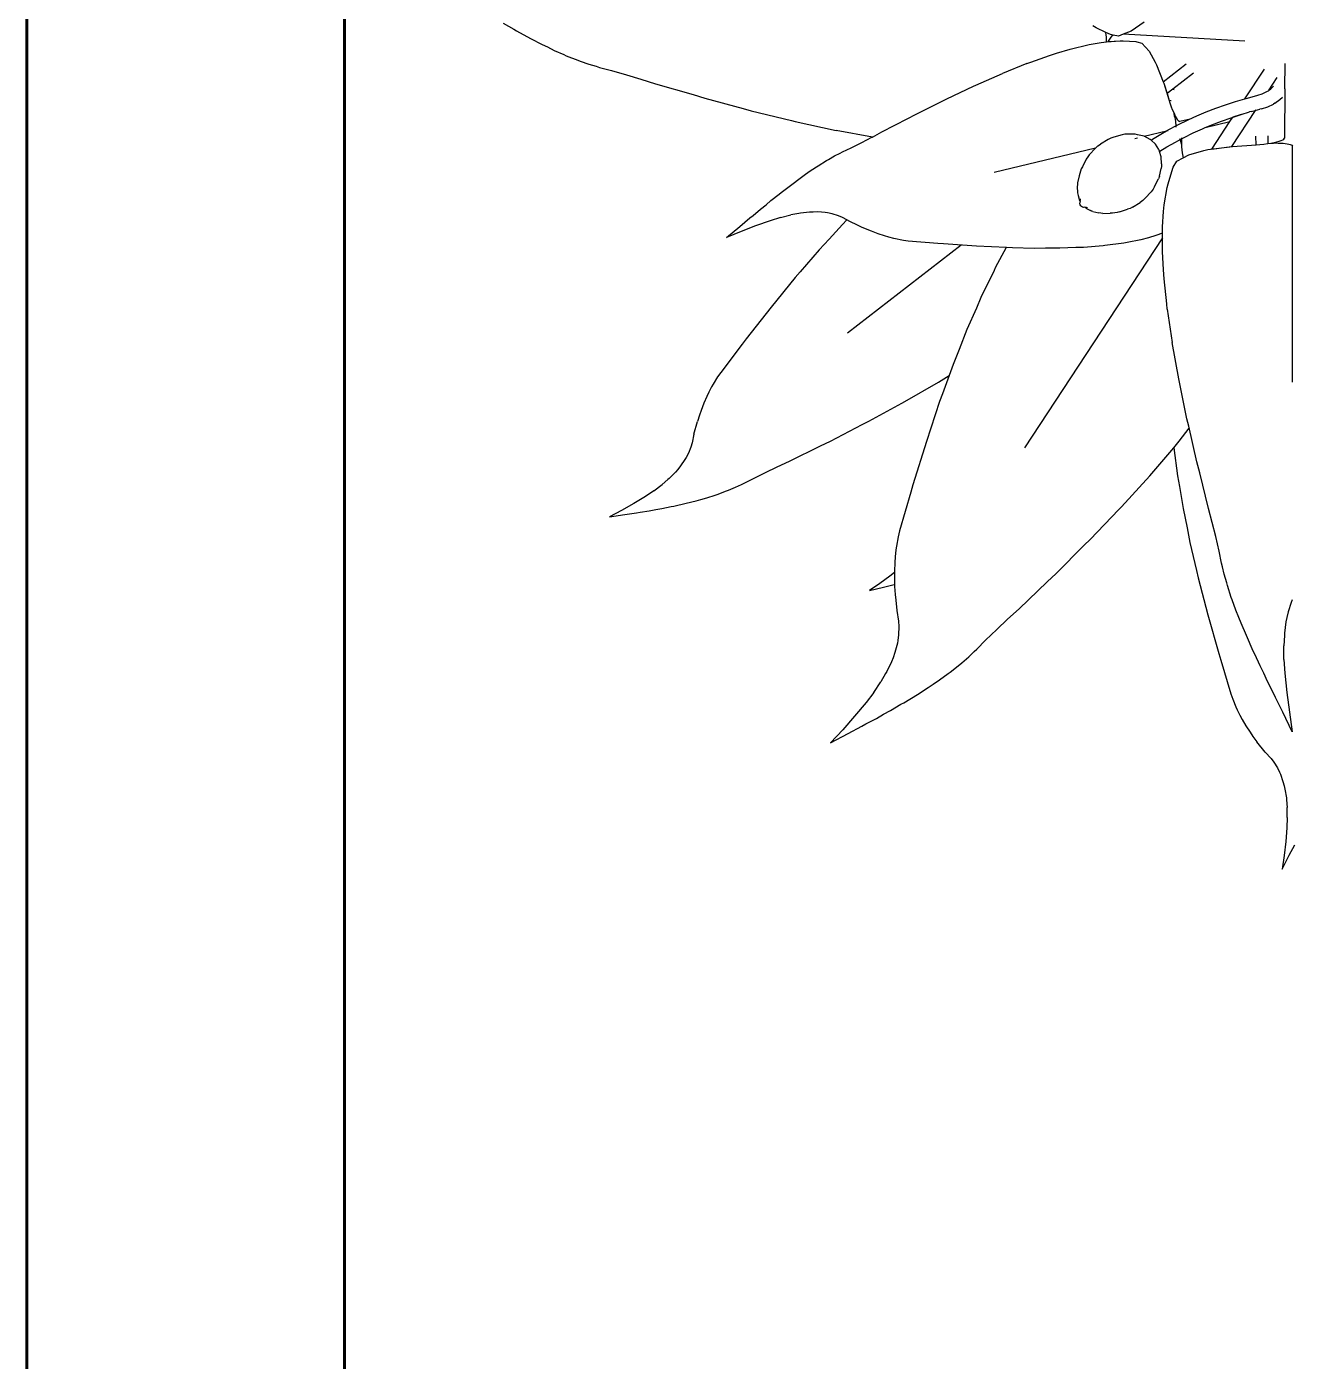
# Model space of a CAD drawing. Header units: metres. Extents: x 244.4 to 340.3, y -4.1 to 64.3.
# Drawn here: x 244.401 to 244.998, y 35.19 to 35.82 of the extents above; entities that cross this region are included whole.
import ezdxf

# ---------------------------------------------------------------- set-up
doc = ezdxf.new("R2010")
doc.units = ezdxf.units.M
doc.layers.add('A-WALL', color=6, linetype='Continuous', lineweight=60)
doc.layers.add('Edges', color=7, linetype='Continuous')

msp = doc.modelspace()

# ---------------------------------------------------------------- linework, layer by layer
at = {"layer": 'A-WALL'}
for p, q in [((244.40089, 31.3523), (244.40089, 64.279)), ((244.55089, 31.3523), (244.55089, 40.38724))]:
    msp.add_line(p, q, dxfattribs=at)
at = {"layer": 'Edges'}
for p, q in [((244.62576, 35.82164), (244.63079, 35.81884)), ((244.63079, 35.81884), (244.63212, 35.81801)), ((244.63212, 35.81801), (244.63879, 35.81441)), ((244.90576, 35.8195), (244.90424, 35.82043)), ((244.91033, 35.81731), (244.90576, 35.8195)), ((244.91038, 35.81708), (244.91033, 35.81731)), ((244.9126, 35.81623), (244.91033, 35.81731)), ((244.91051, 35.81606), (244.91038, 35.81708)), ((244.91847, 35.81639), (244.91638, 35.81556)), ((244.92232, 35.81792), (244.91847, 35.81639)), ((244.976, 35.8131), (244.91847, 35.81639)), ((244.92852, 35.82206), (244.92232, 35.81792)), ((244.63879, 35.81441), (244.64417, 35.81157)), ((244.64417, 35.81157), (244.64671, 35.81041)), ((244.64671, 35.81041), (244.64995, 35.80878)), ((244.89355, 35.80942), (244.9025, 35.81155)), ((244.9025, 35.81155), (244.90813, 35.81248)), ((244.90813, 35.81248), (244.9106, 35.81285)), ((244.9106, 35.81498), (244.91051, 35.81606)), ((244.91062, 35.81384), (244.9106, 35.81498)), ((244.9106, 35.81285), (244.91062, 35.81384)), ((244.9106, 35.81285), (244.91063, 35.81286)), ((244.91063, 35.81286), (244.91707, 35.8133)), ((244.9115, 35.81292), (244.91707, 35.8133)), ((244.9115, 35.81292), (244.91157, 35.81307)), ((244.91157, 35.81307), (244.91221, 35.81416)), ((244.91221, 35.81416), (244.91288, 35.81506)), ((244.91314, 35.81609), (244.9126, 35.81623)), ((244.91288, 35.81506), (244.91355, 35.81577)), ((244.91385, 35.81598), (244.91314, 35.81609)), ((244.91355, 35.81577), (244.91385, 35.81598)), ((244.91638, 35.81556), (244.91385, 35.81598)), ((244.91707, 35.8133), (244.9185, 35.81331)), ((244.9185, 35.81331), (244.92452, 35.81298)), ((244.92452, 35.81298), (244.92495, 35.81289)), ((244.92495, 35.81289), (244.92742, 35.81212)), ((244.92742, 35.81212), (244.93076, 35.80837)), ((244.64995, 35.80878), (244.65452, 35.80681)), ((244.65452, 35.80681), (244.65561, 35.80629)), ((244.65561, 35.80629), (244.66104, 35.80412)), ((244.66104, 35.80412), (244.66219, 35.80374)), ((244.66219, 35.80374), (244.66624, 35.80228)), ((244.87497, 35.80326), (244.88378, 35.80644)), ((244.88378, 35.80644), (244.88706, 35.80743)), ((244.88706, 35.80743), (244.89355, 35.80942)), ((244.93076, 35.80837), (244.93367, 35.80326)), ((244.66624, 35.80228), (244.66969, 35.80128)), ((244.66969, 35.80128), (244.67132, 35.80077)), ((244.67132, 35.80077), (244.677, 35.79928)), ((244.677, 35.79928), (244.68405, 35.7973)), ((244.84893, 35.79238), (244.86157, 35.79795)), ((244.87313, 35.80262), (244.86157, 35.79795)), ((244.87313, 35.80262), (244.87497, 35.80326)), ((244.93367, 35.80326), (244.93432, 35.80196)), ((244.93432, 35.80196), (244.93739, 35.79399)), ((244.93739, 35.79399), (244.94833, 35.80245)), ((244.95175, 35.79803), (244.94198, 35.79047)), ((244.97605, 35.78596), (244.98522, 35.79991)), ((244.99481, 35.80266), (244.99477, 35.79077)), ((244.68405, 35.7973), (244.69082, 35.79526)), ((244.69082, 35.79526), (244.69773, 35.79303)), ((244.69773, 35.79303), (244.71548, 35.78793)), ((244.83526, 35.78592), (244.8478, 35.79182)), ((244.8478, 35.79182), (244.84893, 35.79238)), ((244.93739, 35.79399), (244.93766, 35.7933)), ((244.93766, 35.7933), (244.93924, 35.78835)), ((244.93766, 35.7933), (244.94076, 35.78359)), ((244.99114, 35.79602), (244.98696, 35.78965)), ((244.98827, 35.79067), (244.98956, 35.7919)), ((244.71548, 35.78793), (244.72103, 35.78625)), ((244.72103, 35.78625), (244.73919, 35.78139)), ((244.83278, 35.78463), (244.83526, 35.78592)), ((244.94198, 35.79047), (244.93924, 35.78835)), ((244.93924, 35.78835), (244.94027, 35.78514)), ((244.94113, 35.78492), (244.94027, 35.78514)), ((244.94198, 35.79047), (244.94254, 35.79033)), ((244.97155, 35.78465), (244.97605, 35.78596)), ((244.97605, 35.78596), (244.97717, 35.78629)), ((244.97717, 35.78629), (244.98206, 35.78757)), ((244.98206, 35.78757), (244.98411, 35.78825)), ((244.98411, 35.78825), (244.98669, 35.78951)), ((244.98692, 35.78958), (244.98681, 35.78941)), ((244.98709, 35.78985), (244.98827, 35.79067)), ((244.99016, 35.78388), (244.99252, 35.78552)), ((244.99252, 35.78552), (244.9938, 35.78675)), ((244.9948, 35.79067), (244.99477, 35.79077)), ((244.9948, 35.79067), (244.99478, 35.76747)), ((244.73919, 35.78139), (244.74298, 35.78031)), ((244.74298, 35.78031), (244.76189, 35.77569)), ((244.81682, 35.77658), (244.82053, 35.77858)), ((244.82053, 35.77858), (244.83278, 35.78463)), ((244.94076, 35.78359), (244.94125, 35.78219)), ((244.94125, 35.78219), (244.94173, 35.78089)), ((244.94173, 35.78089), (244.94222, 35.7797)), ((244.94222, 35.7797), (244.9427, 35.77862)), ((244.94222, 35.7797), (244.94246, 35.77882)), ((244.94246, 35.77882), (244.94268, 35.77792)), ((244.9427, 35.77862), (244.94316, 35.77768)), ((244.95324, 35.77787), (244.95768, 35.77974)), ((244.95768, 35.77974), (244.96221, 35.78149)), ((244.96221, 35.78149), (244.96684, 35.78313)), ((244.96684, 35.78313), (244.97155, 35.78465)), ((244.9695, 35.77701), (244.97421, 35.77852)), ((244.98089, 35.7804), (244.96973, 35.76339)), ((244.97421, 35.77852), (244.97035, 35.77728)), ((244.97421, 35.77852), (244.97819, 35.77969)), ((244.979, 35.77992), (244.97819, 35.77969)), ((244.979, 35.77992), (244.98089, 35.7804)), ((244.98089, 35.7804), (244.98308, 35.78097)), ((244.98112, 35.78074), (244.98089, 35.7804)), ((244.98389, 35.78121), (244.98308, 35.78097)), ((244.98389, 35.78121), (244.9868, 35.78214)), ((244.9868, 35.78214), (244.98944, 35.78343)), ((244.99016, 35.78388), (244.98944, 35.78343)), ((244.76189, 35.77569), (244.76365, 35.77523)), ((244.76365, 35.77523), (244.78308, 35.771)), ((244.80465, 35.77034), (244.81682, 35.77658)), ((244.94046, 35.77159), (244.9434, 35.77318)), ((244.94268, 35.77792), (244.94288, 35.77703)), ((244.94288, 35.77703), (244.94306, 35.77615)), ((244.94306, 35.77615), (244.94319, 35.77531)), ((244.94316, 35.77768), (244.94361, 35.77687)), ((244.94319, 35.77531), (244.9433, 35.77452)), ((244.9433, 35.77452), (244.94337, 35.77381)), ((244.94337, 35.77381), (244.9434, 35.77318)), ((244.94339, 35.77265), (244.94337, 35.77251)), ((244.9434, 35.77295), (244.94339, 35.77265)), ((244.9434, 35.77318), (244.94462, 35.7738)), ((244.9434, 35.77318), (244.9434, 35.77315)), ((244.94361, 35.77687), (244.94404, 35.77621)), ((244.94404, 35.77621), (244.94444, 35.77571)), ((244.94444, 35.77571), (244.94482, 35.77537)), ((244.94462, 35.7738), (244.94888, 35.77589)), ((244.94482, 35.77537), (244.9452, 35.7752)), ((244.94531, 35.77519), (244.9452, 35.7752)), ((244.95022, 35.77637), (244.94531, 35.77519)), ((244.94888, 35.77589), (244.94961, 35.77622)), ((244.94961, 35.77622), (244.95324, 35.77787)), ((244.95594, 35.77177), (244.95718, 35.77229)), ((244.95718, 35.77229), (244.96895, 35.77514)), ((244.95718, 35.77229), (244.96037, 35.77363)), ((244.96037, 35.77363), (244.96489, 35.77538)), ((244.96042, 35.76216), (244.96895, 35.77514)), ((244.96489, 35.77538), (244.9695, 35.77701)), ((244.96895, 35.77514), (244.97035, 35.77728)), ((244.80014, 35.76783), (244.78308, 35.771)), ((244.79523, 35.76525), (244.79995, 35.76773)), ((244.79995, 35.76773), (244.80014, 35.76783)), ((244.80014, 35.76783), (244.80465, 35.77034)), ((244.91141, 35.76675), (244.90782, 35.76453)), ((244.91274, 35.7674), (244.91141, 35.76675)), ((244.91417, 35.76785), (244.91274, 35.7674)), ((244.918, 35.76898), (244.91417, 35.76785)), ((244.91931, 35.76918), (244.918, 35.76898)), ((244.92313, 35.76926), (244.91931, 35.76918)), ((244.92422, 35.76923), (244.92313, 35.76926)), ((244.92412, 35.76717), (244.92534, 35.76747)), ((244.92528, 35.76898), (244.92422, 35.76923)), ((244.92845, 35.76821), (244.92528, 35.76898)), ((244.92845, 35.76821), (244.93904, 35.77078)), ((244.93133, 35.76664), (244.92845, 35.76821)), ((244.93168, 35.76645), (244.93133, 35.76664)), ((244.93173, 35.7664), (244.93168, 35.76645)), ((244.93173, 35.7664), (244.9324, 35.76682)), ((244.9338, 35.76445), (244.93173, 35.7664)), ((244.9324, 35.76682), (244.93638, 35.76926)), ((244.93638, 35.76926), (244.93904, 35.77078)), ((244.93904, 35.77078), (244.94046, 35.77159)), ((244.93904, 35.77078), (244.93973, 35.77094)), ((244.94319, 35.7655), (244.94544, 35.76669)), ((244.94544, 35.76669), (244.94535, 35.767)), ((244.94544, 35.76669), (244.94606, 35.76702)), ((244.9456, 35.76617), (244.94544, 35.76669)), ((244.94584, 35.7653), (244.9456, 35.76617)), ((244.94604, 35.76659), (244.94603, 35.76556)), ((244.94606, 35.76702), (244.94604, 35.76659)), ((244.94606, 35.76702), (244.94735, 35.76771)), ((244.94608, 35.76742), (244.94606, 35.76702)), ((244.94735, 35.76771), (244.9516, 35.7698)), ((244.9516, 35.7698), (244.95594, 35.77177)), ((244.95641, 35.77211), (244.95652, 35.77213)), ((244.9813, 35.76424), (244.98119, 35.76828)), ((244.98677, 35.76844), (244.98687, 35.76479)), ((244.99107, 35.76557), (244.9922, 35.76588)), ((244.9922, 35.76588), (244.99314, 35.76621)), ((244.99314, 35.76621), (244.99388, 35.76656)), ((244.99388, 35.76656), (244.99441, 35.76692)), ((244.99441, 35.76692), (244.99474, 35.76734)), ((244.99478, 35.76747), (244.99474, 35.76734)), ((244.78231, 35.75892), (244.78486, 35.76019)), ((244.78486, 35.76019), (244.78604, 35.76081)), ((244.78604, 35.76081), (244.79019, 35.76276)), ((244.79019, 35.76276), (244.79523, 35.76525)), ((244.90542, 35.76265), (244.85766, 35.75109)), ((244.9054, 35.76263), (244.90252, 35.75952)), ((244.9054, 35.76263), (244.90542, 35.76265)), ((244.90542, 35.76265), (244.90654, 35.76366)), ((244.90654, 35.76366), (244.90782, 35.76453)), ((244.93536, 35.76198), (244.9338, 35.76445)), ((244.93536, 35.76198), (244.93548, 35.76161)), ((244.93566, 35.76105), (244.93548, 35.76161)), ((244.93588, 35.76119), (244.93566, 35.76105)), ((244.93647, 35.75848), (244.93566, 35.76105)), ((244.93588, 35.76119), (244.93913, 35.76318)), ((244.93913, 35.76318), (244.94319, 35.7655)), ((244.94607, 35.76442), (244.94584, 35.7653)), ((244.94603, 35.76556), (244.94607, 35.76442)), ((244.94607, 35.76442), (244.94615, 35.76316)), ((244.94615, 35.76316), (244.94628, 35.76181)), ((244.94628, 35.76181), (244.94645, 35.76038)), ((244.94645, 35.76038), (244.94666, 35.75886)), ((244.94948, 35.75943), (244.95665, 35.76149)), ((244.95665, 35.76149), (244.95845, 35.7619)), ((244.95845, 35.7619), (244.97015, 35.76344)), ((244.96042, 35.76216), (244.96973, 35.76339)), ((244.96973, 35.76339), (244.97015, 35.76344)), ((244.97015, 35.76344), (244.9813, 35.76424)), ((244.9813, 35.76424), (244.98305, 35.76437)), ((244.98305, 35.76437), (244.98492, 35.76455)), ((244.98492, 35.76455), (244.98667, 35.76476)), ((244.98667, 35.76476), (244.98829, 35.76501)), ((244.98687, 35.76479), (244.98829, 35.76501)), ((244.98829, 35.76501), (244.98976, 35.76527)), ((244.98829, 35.76501), (244.98945, 35.76504)), ((244.98945, 35.76504), (244.99062, 35.76505)), ((244.98976, 35.76527), (244.99107, 35.76557)), ((244.99062, 35.76505), (244.99178, 35.76503)), ((244.99178, 35.76503), (244.99292, 35.76498)), ((244.99292, 35.76498), (244.994, 35.7649)), ((244.994, 35.7649), (244.995, 35.76479)), ((244.995, 35.76479), (244.99591, 35.76466)), ((244.99591, 35.76466), (244.99669, 35.76451)), ((244.99669, 35.76451), (244.99734, 35.76435)), ((244.99734, 35.76435), (244.99784, 35.76416)), ((244.99784, 35.76416), (244.99818, 35.76397)), ((244.99818, 35.76397), (244.99835, 35.76377)), ((244.99866, 35.76396), (244.99835, 35.76377)), ((244.99835, 35.76377), (244.99835, 35.65208)), ((244.77032, 35.75153), (244.77371, 35.75373)), ((244.77371, 35.75373), (244.7745, 35.75429)), ((244.7745, 35.75429), (244.7785, 35.75676)), ((244.7785, 35.75676), (244.77935, 35.75722)), ((244.77935, 35.75722), (244.78231, 35.75892)), ((244.89927, 35.75382), (244.89876, 35.7528)), ((244.90114, 35.75742), (244.89927, 35.75382)), ((244.90179, 35.75849), (244.90114, 35.75742)), ((244.90252, 35.75952), (244.90179, 35.75849)), ((244.93662, 35.75522), (244.93647, 35.75848)), ((244.93666, 35.75413), (244.93649, 35.75306)), ((244.93662, 35.75522), (244.93666, 35.75413)), ((244.94192, 35.7531), (244.94216, 35.7536)), ((244.94216, 35.7536), (244.94384, 35.75642)), ((244.94384, 35.75642), (244.9468, 35.75799)), ((244.94666, 35.75886), (244.9468, 35.75799)), ((244.9468, 35.75799), (244.94948, 35.75943)), ((244.76206, 35.7455), (244.76604, 35.7485)), ((244.76604, 35.7485), (244.76795, 35.74979)), ((244.76795, 35.74979), (244.77032, 35.75153)), ((244.89775, 35.74958), (244.89703, 35.74626)), ((244.898, 35.75069), (244.89775, 35.74958)), ((244.89834, 35.75176), (244.898, 35.75069)), ((244.89876, 35.7528), (244.89834, 35.75176)), ((244.93339, 35.74453), (244.93524, 35.74807)), ((244.93568, 35.74933), (244.93524, 35.74807)), ((244.93568, 35.74933), (244.93649, 35.75306)), ((244.93972, 35.74577), (244.94192, 35.7531)), ((244.75227, 35.73789), (244.75608, 35.74084)), ((244.75608, 35.74084), (244.75706, 35.74168)), ((244.75706, 35.74168), (244.76206, 35.7455)), ((244.89691, 35.74535), (244.89689, 35.74443)), ((244.89689, 35.74443), (244.89703, 35.7415)), ((244.89703, 35.74626), (244.89691, 35.74535)), ((244.89703, 35.7415), (244.89709, 35.74085)), ((244.89709, 35.74085), (244.89724, 35.74022)), ((244.92892, 35.73893), (244.93179, 35.74203)), ((244.93268, 35.74322), (244.93179, 35.74203)), ((244.93339, 35.74453), (244.93268, 35.74322)), ((244.93793, 35.73592), (244.9393, 35.744)), ((244.9393, 35.744), (244.93972, 35.74577)), ((244.74734, 35.73387), (244.75, 35.73592)), ((244.75, 35.73592), (244.75227, 35.73789)), ((244.89724, 35.74022), (244.89796, 35.73796)), ((244.89796, 35.73796), (244.8981, 35.73766)), ((244.8982, 35.73739), (244.89807, 35.73674)), ((244.89809, 35.73625), (244.89807, 35.73674)), ((244.89824, 35.73578), (244.89809, 35.73625)), ((244.8981, 35.73766), (244.89822, 35.73746)), ((244.89822, 35.73746), (244.8982, 35.73739)), ((244.89821, 35.73815), (244.89826, 35.73804)), ((244.89822, 35.73746), (244.8983, 35.73784)), ((244.89824, 35.73869), (244.89826, 35.73804)), ((244.89851, 35.73536), (244.89824, 35.73578)), ((244.89826, 35.73804), (244.89825, 35.73792)), ((244.89825, 35.73792), (244.8983, 35.73784)), ((244.89887, 35.73502), (244.89851, 35.73536)), ((244.89931, 35.73478), (244.89887, 35.73502)), ((244.89978, 35.73466), (244.89931, 35.73478)), ((244.90044, 35.73467), (244.89978, 35.73466)), ((244.90109, 35.73461), (244.90044, 35.73467)), ((244.90046, 35.73473), (244.90054, 35.73466)), ((244.90054, 35.73466), (244.90069, 35.73452)), ((244.90096, 35.73432), (244.90069, 35.73452)), ((244.9007, 35.7348), (244.90097, 35.73462)), ((244.90097, 35.73462), (244.90076, 35.7347)), ((244.90173, 35.73446), (244.90109, 35.73461)), ((244.90119, 35.73453), (244.90109, 35.73461)), ((244.92299, 35.73469), (244.92184, 35.73417)), ((244.92299, 35.73469), (244.92659, 35.73692)), ((244.92783, 35.73784), (244.92659, 35.73692)), ((244.92892, 35.73893), (244.92783, 35.73784)), ((244.93765, 35.73271), (244.93793, 35.73592)), ((244.73759, 35.72565), (244.74225, 35.72963)), ((244.74225, 35.72963), (244.74383, 35.73083)), ((244.74383, 35.73083), (244.74734, 35.73387)), ((244.75184, 35.72832), (244.74502, 35.72592)), ((244.7567, 35.72983), (244.75184, 35.72832)), ((244.7567, 35.72983), (244.76164, 35.73107)), ((244.76538, 35.73177), (244.76164, 35.73107)), ((244.76626, 35.73193), (244.76538, 35.73177)), ((244.77045, 35.73238), (244.76626, 35.73193)), ((244.77215, 35.73244), (244.77045, 35.73238)), ((244.77432, 35.73246), (244.77215, 35.73244)), ((244.77792, 35.73219), (244.77432, 35.73246)), ((244.77897, 35.73202), (244.77792, 35.73219)), ((244.78115, 35.73156), (244.77897, 35.73202)), ((244.78413, 35.73062), (244.78115, 35.73156)), ((244.78599, 35.7298), (244.78413, 35.73062)), ((244.78805, 35.7287), (244.78599, 35.7298)), ((244.78805, 35.7287), (244.78603, 35.72663)), ((244.7895, 35.72792), (244.78805, 35.7287)), ((244.90096, 35.73432), (244.90304, 35.73319)), ((244.90363, 35.73292), (244.90304, 35.73319)), ((244.90426, 35.73274), (244.90363, 35.73292)), ((244.90426, 35.73274), (244.90711, 35.73204)), ((244.90801, 35.73189), (244.90711, 35.73204)), ((244.90893, 35.73182), (244.90801, 35.73189)), ((244.90893, 35.73182), (244.91233, 35.7319)), ((244.91346, 35.73193), (244.91233, 35.7319)), ((244.91458, 35.73206), (244.91346, 35.73193)), ((244.91568, 35.73228), (244.91458, 35.73206)), ((244.91677, 35.73259), (244.91568, 35.73228)), ((244.91677, 35.73259), (244.92066, 35.73374)), ((244.92184, 35.73417), (244.92066, 35.73374)), ((244.93711, 35.72549), (244.93765, 35.73271)), ((244.73126, 35.72049), (244.73759, 35.72565)), ((244.73816, 35.72326), (244.73126, 35.72049)), ((244.74502, 35.72592), (244.73816, 35.72326)), ((244.78603, 35.72663), (244.77974, 35.71969)), ((244.79308, 35.72623), (244.7895, 35.72792)), ((244.79496, 35.72531), (244.79308, 35.72623)), ((244.79763, 35.72416), (244.79496, 35.72531)), ((244.79972, 35.72337), (244.79763, 35.72416)), ((244.80286, 35.72215), (244.79972, 35.72337)), ((244.80588, 35.7212), (244.80286, 35.72215)), ((244.9371, 35.72253), (244.93398, 35.72133)), ((244.93709, 35.72018), (244.93711, 35.72549)), ((244.9371, 35.72253), (244.93711, 35.72549)), ((244.77974, 35.71969), (244.77495, 35.71452)), ((244.84211, 35.71682), (244.78839, 35.6753)), ((244.80787, 35.72057), (244.80588, 35.7212)), ((244.81027, 35.71994), (244.80787, 35.72057)), ((244.81483, 35.71901), (244.81027, 35.71994)), ((244.81706, 35.71873), (244.81483, 35.71901)), ((244.83107, 35.71765), (244.81706, 35.71873)), ((244.83373, 35.71737), (244.83107, 35.71765)), ((244.84925, 35.71635), (244.83373, 35.71737)), ((244.86344, 35.71564), (244.84925, 35.71635)), ((244.86336, 35.71564), (244.85818, 35.70608)), ((244.86624, 35.71561), (244.86344, 35.71564)), ((244.87656, 35.71529), (244.86624, 35.71561)), ((244.93709, 35.72018), (244.87201, 35.62111)), ((244.89616, 35.71566), (244.88866, 35.71532)), ((244.89977, 35.71575), (244.89616, 35.71566)), ((244.90905, 35.71652), (244.89977, 35.71575)), ((244.90991, 35.71657), (244.90905, 35.71652)), ((244.91892, 35.71776), (244.90991, 35.71657)), ((244.92048, 35.71808), (244.91892, 35.71776)), ((244.9269, 35.71934), (244.92048, 35.71808)), ((244.93042, 35.72032), (244.9269, 35.71934)), ((244.93398, 35.72133), (244.93042, 35.72032)), ((244.93707, 35.71381), (244.93709, 35.72018)), ((244.77495, 35.71452), (244.76607, 35.70418)), ((244.88188, 35.71537), (244.87656, 35.71529)), ((244.88866, 35.71532), (244.88188, 35.71537)), ((244.93759, 35.70519), (244.93707, 35.71381)), ((244.76607, 35.70418), (244.76372, 35.7015)), ((244.8576, 35.70486), (244.85138, 35.69207)), ((244.85818, 35.70608), (244.8576, 35.70486)), ((244.93782, 35.70085), (244.93759, 35.70519)), ((244.76372, 35.7015), (244.7523, 35.68758)), ((244.93912, 35.68903), (244.93782, 35.70085)), ((244.85138, 35.69207), (244.84923, 35.68703)), ((244.7523, 35.68758), (244.74053, 35.67262)), ((244.84923, 35.68703), (244.84475, 35.67689)), ((244.93936, 35.68657), (244.93912, 35.68903)), ((244.93936, 35.68657), (244.94168, 35.6709)), ((244.74053, 35.67262), (244.7386, 35.67)), ((244.84475, 35.67689), (244.84112, 35.66757)), ((244.7386, 35.67), (244.72853, 35.65672)), ((244.84112, 35.66757), (244.83825, 35.6605)), ((244.94478, 35.65364), (244.94168, 35.6709)), ((244.83825, 35.6605), (244.83636, 35.6552)), ((244.72701, 35.65454), (244.72501, 35.65121)), ((244.72853, 35.65672), (244.72701, 35.65454)), ((244.8314, 35.65215), (244.83636, 35.6552)), ((244.83636, 35.6552), (244.83327, 35.64656)), ((244.94513, 35.65208), (244.94478, 35.65364)), ((244.72295, 35.64742), (244.72197, 35.6453)), ((244.72425, 35.64991), (244.72295, 35.64742)), ((244.72501, 35.65121), (244.72425, 35.64991)), ((244.81549, 35.64293), (244.8314, 35.65215)), ((244.83327, 35.64656), (244.83188, 35.64288)), ((244.94866, 35.63484), (244.94513, 35.65208)), ((244.72055, 35.64214), (244.71927, 35.63871)), ((244.72197, 35.6453), (244.72055, 35.64214)), ((244.79848, 35.63365), (244.81401, 35.64215)), ((244.81401, 35.64215), (244.81549, 35.64293)), ((244.83188, 35.64288), (244.82562, 35.62401)), ((244.71588, 35.62746), (244.71751, 35.63355)), ((244.71845, 35.63649), (244.71751, 35.63355)), ((244.71927, 35.63871), (244.71845, 35.63649)), ((244.79529, 35.63204), (244.79848, 35.63365)), ((244.94952, 35.63138), (244.94866, 35.63484)), ((244.71588, 35.62746), (244.71501, 35.62343)), ((244.78035, 35.62428), (244.79529, 35.63204)), ((244.9449, 35.62418), (244.94976, 35.6303)), ((244.95332, 35.61446), (244.94952, 35.63138)), ((244.71444, 35.62144), (244.71326, 35.61848)), ((244.71501, 35.62343), (244.71444, 35.62144)), ((244.76106, 35.61478), (244.77568, 35.62202)), ((244.77568, 35.62202), (244.78035, 35.62428)), ((244.82562, 35.62401), (244.81928, 35.60363)), ((244.93114, 35.60789), (244.94242, 35.6211)), ((244.94242, 35.6211), (244.94312, 35.62191)), ((244.94242, 35.6211), (244.94419, 35.60792)), ((244.94312, 35.62191), (244.9449, 35.62418)), ((244.71167, 35.61553), (244.70962, 35.61254)), ((244.7122, 35.61645), (244.71167, 35.61553)), ((244.71326, 35.61848), (244.7122, 35.61645)), ((244.75525, 35.6121), (244.76106, 35.61478)), ((244.70716, 35.60959), (244.70426, 35.60666)), ((244.70824, 35.61086), (244.70716, 35.60959)), ((244.70962, 35.61254), (244.70824, 35.61086)), ((244.74405, 35.60665), (244.74969, 35.60944)), ((244.74969, 35.60944), (244.75525, 35.6121)), ((244.95469, 35.60928), (244.95332, 35.61446)), ((244.95876, 35.5924), (244.95469, 35.60928)), ((244.69701, 35.6008), (244.70085, 35.6037)), ((244.7036, 35.60608), (244.70085, 35.6037)), ((244.70426, 35.60666), (244.7036, 35.60608)), ((244.73226, 35.60112), (244.73559, 35.60248)), ((244.73559, 35.60248), (244.7383, 35.60377)), ((244.7383, 35.60377), (244.73961, 35.60438)), ((244.73961, 35.60438), (244.74405, 35.60665)), ((244.81928, 35.60363), (244.81832, 35.6001)), ((244.91776, 35.59318), (244.93114, 35.60789)), ((244.94419, 35.60792), (244.9451, 35.60275)), ((244.9451, 35.60275), (244.94682, 35.59247)), ((244.69307, 35.59815), (244.68744, 35.59472)), ((244.69701, 35.6008), (244.69307, 35.59815)), ((244.71224, 35.59491), (244.717, 35.59607)), ((244.717, 35.59607), (244.71916, 35.59673)), ((244.71916, 35.59673), (244.722, 35.5975)), ((244.722, 35.5975), (244.72586, 35.59878)), ((244.72586, 35.59878), (244.72681, 35.59906)), ((244.72681, 35.59906), (244.73134, 35.60072)), ((244.73134, 35.60072), (244.73226, 35.60112)), ((244.81832, 35.6001), (244.81298, 35.58192)), ((244.68171, 35.59153), (244.676, 35.58845)), ((244.676, 35.58845), (244.68322, 35.58958)), ((244.68744, 35.59472), (244.68171, 35.59153)), ((244.68322, 35.58958), (244.68876, 35.59036)), ((244.68876, 35.59036), (244.69053, 35.59073)), ((244.69053, 35.59073), (244.6948, 35.59134)), ((244.6948, 35.59134), (244.69785, 35.59197)), ((244.69785, 35.59197), (244.70066, 35.5924)), ((244.70066, 35.5924), (244.70511, 35.59334)), ((244.70511, 35.59334), (244.70634, 35.59355)), ((244.70634, 35.59355), (244.71224, 35.59491)), ((244.90302, 35.57782), (244.91649, 35.59189)), ((244.91649, 35.59189), (244.91776, 35.59318)), ((244.94682, 35.59247), (244.94872, 35.58329)), ((244.96058, 35.58581), (244.95876, 35.5924)), ((244.94872, 35.58329), (244.95008, 35.57638)), ((244.96223, 35.57925), (244.96058, 35.58581)), ((244.81227, 35.57898), (244.81153, 35.57459)), ((244.81298, 35.58192), (244.81227, 35.57898)), ((244.9002, 35.57508), (244.90302, 35.57782)), ((244.9638, 35.57228), (244.96223, 35.57925)), ((244.81125, 35.57286), (244.8109, 35.56961)), ((244.81153, 35.57459), (244.81125, 35.57286)), ((244.88691, 35.56178), (244.9002, 35.57508)), ((244.95008, 35.57638), (244.9532, 35.56311)), ((244.96496, 35.56658), (244.9638, 35.57228)), ((244.81074, 35.56688), (244.81053, 35.56277)), ((244.8109, 35.56961), (244.81074, 35.56688)), ((244.96538, 35.56494), (244.96496, 35.56658)), ((244.96618, 35.56141), (244.96538, 35.56494)), ((244.80843, 35.56049), (244.80365, 35.55703)), ((244.81054, 35.56215), (244.80843, 35.56049)), ((244.81053, 35.56277), (244.81054, 35.56215)), ((244.81054, 35.56215), (244.81059, 35.55842)), ((244.81059, 35.55842), (244.81062, 35.55652)), ((244.88268, 35.55782), (244.88691, 35.56178)), ((244.9532, 35.56311), (244.95398, 35.55963)), ((244.95398, 35.55963), (244.9585, 35.5422)), ((244.9674, 35.55725), (244.96618, 35.56141)), ((244.80365, 35.55703), (244.79885, 35.55367)), ((244.79885, 35.55367), (244.80541, 35.5553)), ((244.80541, 35.5553), (244.81044, 35.55646)), ((244.81044, 35.55646), (244.81062, 35.55652)), ((244.81062, 35.55652), (244.81063, 35.55557)), ((244.81063, 35.55557), (244.81085, 35.55185)), ((244.81085, 35.55185), (244.81114, 35.5492)), ((244.86938, 35.545), (244.88268, 35.55782)), ((244.96772, 35.55606), (244.9674, 35.55725)), ((244.96957, 35.55039), (244.96772, 35.55606)), ((244.81114, 35.5492), (244.81164, 35.54423)), ((244.97002, 35.54925), (244.96957, 35.55039)), ((244.97173, 35.5444), (244.97002, 35.54925)), ((244.99787, 35.54801), (244.99646, 35.54365)), ((244.9984, 35.54925), (244.99787, 35.54801)), ((244.81164, 35.54423), (244.8124, 35.53923)), ((244.8124, 35.53923), (244.81261, 35.5367)), ((244.85885, 35.53528), (244.864, 35.54012)), ((244.864, 35.54012), (244.86938, 35.545)), ((244.9585, 35.5422), (244.96365, 35.52388)), ((244.97317, 35.54096), (244.97173, 35.5444)), ((244.97418, 35.53822), (244.97317, 35.54096)), ((244.99584, 35.54096), (244.99541, 35.53884)), ((244.99646, 35.54365), (244.99584, 35.54096)), ((244.8125, 35.5328), (244.81214, 35.53004)), ((244.81261, 35.5367), (244.8125, 35.5328)), ((244.85361, 35.53016), (244.85885, 35.53528)), ((244.97671, 35.53241), (244.97418, 35.53822)), ((244.99471, 35.53354), (244.99465, 35.53241)), ((244.99541, 35.53884), (244.99471, 35.53354)), ((244.81192, 35.52875), (244.81078, 35.52446)), ((244.81214, 35.53004), (244.81192, 35.52875)), ((244.84948, 35.52599), (244.85361, 35.53016)), ((244.97992, 35.52509), (244.97671, 35.53241)), ((244.99465, 35.53241), (244.99439, 35.52757)), ((244.99445, 35.52111), (244.99439, 35.52757)), ((244.80988, 35.52195), (244.80914, 35.52003)), ((244.81078, 35.52446), (244.80988, 35.52195)), ((244.84234, 35.51957), (244.84563, 35.52235)), ((244.84563, 35.52235), (244.84822, 35.52484)), ((244.84822, 35.52484), (244.84948, 35.52599)), ((244.96365, 35.52388), (244.96463, 35.52078)), ((244.96463, 35.52078), (244.96943, 35.50481)), ((244.98067, 35.52363), (244.97992, 35.52509)), ((244.98318, 35.51805), (244.98067, 35.52363)), ((244.99445, 35.52111), (244.99485, 35.51466)), ((244.80641, 35.51449), (244.80413, 35.51056)), ((244.80694, 35.51543), (244.80641, 35.51449)), ((244.80914, 35.52003), (244.80694, 35.51543)), ((244.83186, 35.51149), (244.83585, 35.51446)), ((244.83585, 35.51446), (244.83684, 35.51515)), ((244.83684, 35.51515), (244.84143, 35.51876)), ((244.84143, 35.51876), (244.84234, 35.51957)), ((244.98493, 35.51466), (244.98318, 35.51805)), ((244.98667, 35.51077), (244.98493, 35.51466)), ((244.99485, 35.51466), (244.99579, 35.50553)), ((244.80076, 35.50554), (244.80413, 35.51056)), ((244.8214, 35.50464), (244.82655, 35.50788)), ((244.82655, 35.50788), (244.82883, 35.5095)), ((244.82883, 35.5095), (244.83186, 35.51149)), ((244.98937, 35.50553), (244.98667, 35.51077)), ((244.80076, 35.50554), (244.79714, 35.50075)), ((244.81494, 35.50066), (244.8214, 35.50464)), ((244.96943, 35.50481), (244.97029, 35.50231)), ((244.97029, 35.50231), (244.9718, 35.49873)), ((244.99038, 35.50321), (244.98937, 35.50553)), ((244.99389, 35.49627), (244.99038, 35.50321)), ((244.99579, 35.50553), (244.99702, 35.49627)), ((244.79714, 35.50075), (244.79176, 35.49427)), ((244.80202, 35.49328), (244.80543, 35.49531)), ((244.80543, 35.49531), (244.80862, 35.49697)), ((244.80862, 35.49697), (244.81356, 35.49993)), ((244.81356, 35.49993), (244.81494, 35.50066)), ((244.9718, 35.49873), (244.97241, 35.49735)), ((244.97241, 35.49735), (244.97365, 35.49483)), ((244.97365, 35.49483), (244.97479, 35.49279)), ((244.99837, 35.48692), (244.99389, 35.49627)), ((244.99702, 35.49627), (244.99837, 35.48692)), ((244.79176, 35.49427), (244.78612, 35.48793)), ((244.78874, 35.48621), (244.79513, 35.48954)), ((244.79513, 35.48954), (244.79712, 35.49074)), ((244.79712, 35.49074), (244.80202, 35.49328)), ((244.97479, 35.49279), (244.97651, 35.48978)), ((244.97651, 35.48978), (244.97852, 35.48672)), ((244.78612, 35.48793), (244.78039, 35.48167)), ((244.78039, 35.48167), (244.78874, 35.48621)), ((244.97852, 35.48672), (244.97983, 35.48475)), ((244.97983, 35.48475), (244.98166, 35.48226)), ((244.98561, 35.47736), (244.98166, 35.48226)), ((244.98561, 35.47736), (244.98835, 35.47428)), ((244.98835, 35.47428), (244.98963, 35.47265)), ((244.98963, 35.47265), (244.99132, 35.46995)), ((244.99132, 35.46995), (244.99234, 35.46789)), ((244.99234, 35.46789), (244.99278, 35.46693)), ((244.99278, 35.46693), (244.99398, 35.46351)), ((244.99398, 35.46351), (244.99453, 35.4614)), ((244.99453, 35.4614), (244.99492, 35.45978)), ((244.99492, 35.45978), (244.99558, 35.45571)), ((244.99558, 35.45571), (244.99565, 35.45484)), ((244.99565, 35.45484), (244.99595, 35.45121)), ((244.99604, 35.4464), (244.99595, 35.45121)), ((244.99604, 35.4464), (244.99586, 35.44165)), ((244.99586, 35.44165), (244.99531, 35.43509)), ((244.99531, 35.43509), (244.99451, 35.42858)), ((244.99698, 35.42864), (244.99961, 35.43359)), ((244.99363, 35.42215), (244.99698, 35.42864)), ((244.99451, 35.42858), (244.99363, 35.42215))]:
    msp.add_line(p, q, dxfattribs=at)

doc.saveas('drawing.dxf')
